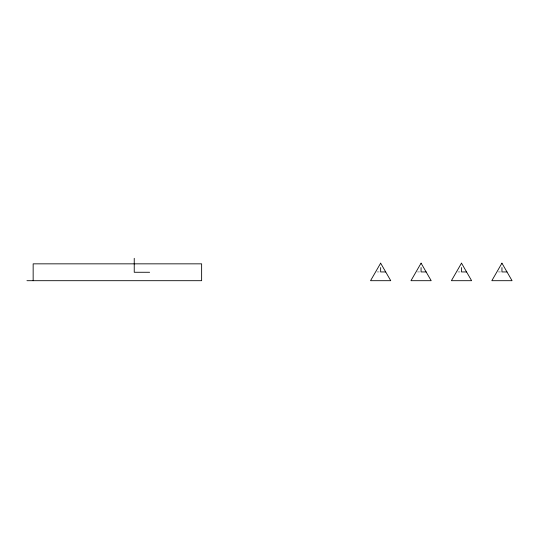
<?xml version="1.0" encoding="UTF-8"?>
<svg xmlns="http://www.w3.org/2000/svg" width="539" height="539" viewBox="0 0 539 539"><rect width="100%" height="100%" fill="white"/><g stroke="black" fill="none" stroke-linecap="round" stroke-linejoin="round"><path stroke-width="0.4" stroke-dasharray="2.69 2.02" d="M377.031 271.939L379.2 271.939M417.462 271.939L419.632 271.939M457.901 271.939L460.063 271.939M498.332 271.939L500.495 271.939"/><path stroke-width="0.81" d="M385.695 271.939L380.642 271.939L380.642 267.56M426.127 271.939L421.074 271.939L421.074 267.56M466.565 271.939L461.505 271.939L461.505 267.56M506.997 271.939L501.944 271.939L501.944 267.56M149.626 272.269L134.238 272.269L134.238 258.309M26.95 280.691L201.633 280.691L201.633 263.841L33.155 263.841L33.155 280.691M380.642 263.18L370.536 280.691L390.748 280.691L380.642 263.18M421.074 263.18L410.967 280.691L431.187 280.691L421.074 263.18M461.505 263.18L451.399 280.691L471.618 280.691L461.505 263.18M501.944 263.18L491.831 280.691L512.05 280.691L501.944 263.18"/></g></svg>
